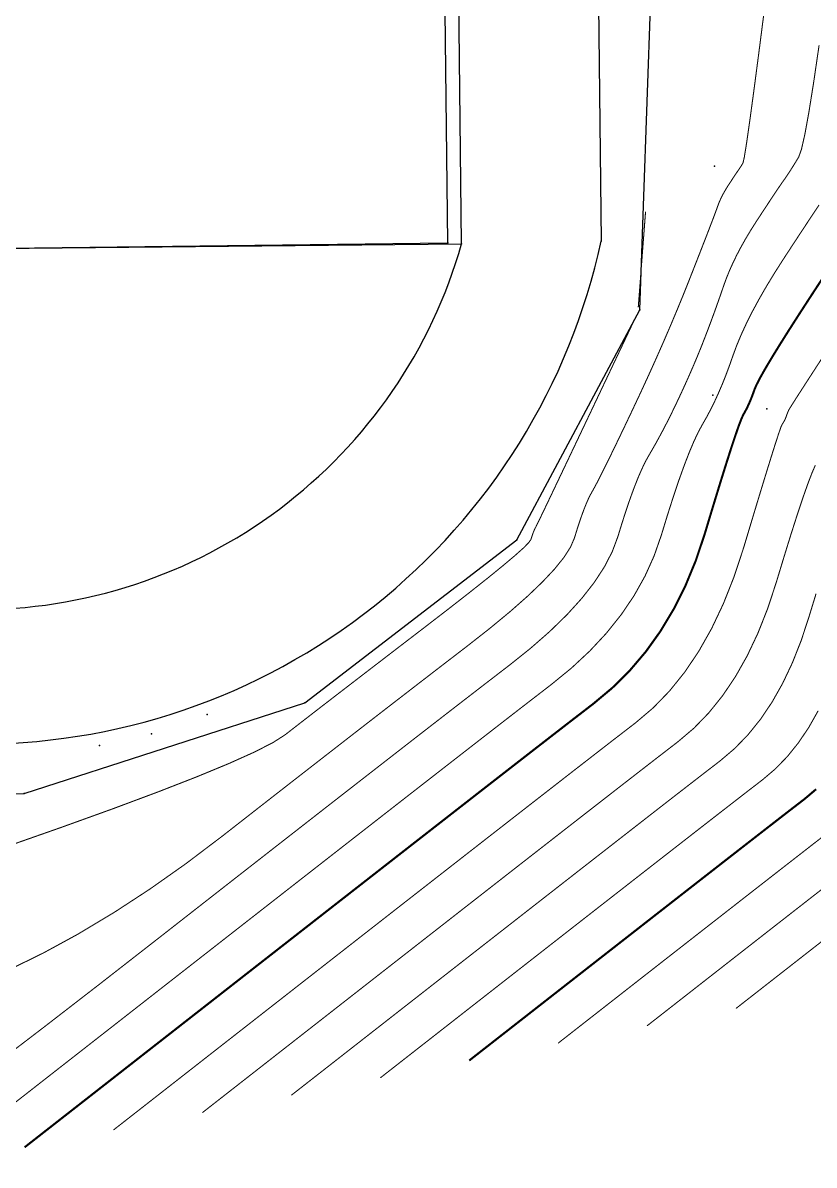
# Model space of a CAD drawing. Extents: x 940 to 1495, y 832 to 1212.
# Drawn here: x 1125.4 to 1182.8, y 837.7 to 920.6 of the extents above; entities that cross this region are included whole.
import ezdxf

# ---------------------------------------------------------------- set-up
doc = ezdxf.new("R2010")
doc.units = 0
doc.header["$LTSCALE"] = 0.5
doc.header["$PDSIZE"] = 0.2
for name, color, linetype in [('DGX', 2, 'CONTINUOUS'), ('DLDW', 11, 'CONTINUOUS'), ('JMD', 6, 'CONTINUOUS'), ('ZDH', 1, 'CONTINUOUS')]:
    doc.layers.add(name, color=color, linetype=linetype)
doc.linetypes.add('447', pattern='A,8,-1,[148,AAA.SHX,S=1,R=0,X=0,Y=0],-1', length=10)

msp = doc.modelspace()

# ---------------------------------------------------------------- linework, layer by layer
at = {"layer": 'DGX', "linetype": 'Continuous', "const_width": 0.075, "flags": 128}
for points in [[(1179.279, 921.902), (1178.84, 918.475), (1178.469, 915.654), (1178.169, 913.439), (1177.937, 911.828), (1177.775, 910.823), (1177.681, 910.423), (1177.625, 910.329), (1177.571, 910.241), (1177.52, 910.16), (1177.473, 910.086), (1177.429, 910.018), (1177.388, 909.956), (1177.35, 909.901), (1177.316, 909.853), (1177.276, 909.797), (1177.224, 909.721), (1177.158, 909.624), (1177.08, 909.507), (1176.988, 909.369), (1176.884, 909.21), (1176.766, 909.031), (1176.635, 908.831), (1176.503, 908.623), (1176.38, 908.418), (1176.266, 908.216), (1176.161, 908.017), (1176.066, 907.821), (1175.98, 907.629), (1175.903, 907.44), (1175.836, 907.254), (1175.749, 907.011), (1175.616, 906.652), (1175.435, 906.176), (1175.208, 905.583), (1174.933, 904.873), (1174.611, 904.047), (1174.242, 903.104), (1173.826, 902.044), (1173.377, 900.917), (1172.908, 899.773), (1172.42, 898.612), (1171.912, 897.433), (1171.385, 896.238), (1170.838, 895.025), (1170.272, 893.795), (1169.686, 892.548), (1169.12, 891.355), (1168.61, 890.291), (1168.156, 889.354), (1167.76, 888.544), (1167.421, 887.863), (1167.138, 887.308), (1166.912, 886.881), (1166.743, 886.582), (1166.6, 886.323), (1166.451, 886.018), (1166.298, 885.665), (1166.139, 885.266), (1165.975, 884.82), (1165.805, 884.327), (1165.631, 883.788), (1165.451, 883.201), (1165.169, 882.545), (1164.688, 881.794), (1164.009, 880.95), (1163.13, 880.013), (1162.053, 878.981), (1160.778, 877.856), (1159.303, 876.638), (1157.63, 875.325), (1155.802, 873.921), (1153.863, 872.426), (1151.813, 870.842), (1149.652, 869.167), (1147.381, 867.402), (1144.998, 865.547), (1142.505, 863.602), (1139.9, 861.566), (1137.253, 859.562), (1134.629, 857.711), (1132.029, 856.013), (1129.453, 854.468), (1126.901, 853.076), (1124.373, 851.837)], [(1179.279, 921.902), (1178.84, 918.475), (1178.469, 915.654), (1178.169, 913.439), (1177.937, 911.828), (1177.775, 910.823), (1177.681, 910.423), (1177.625, 910.329), (1177.571, 910.241), (1177.52, 910.16), (1177.473, 910.086), (1177.429, 910.018), (1177.388, 909.956), (1177.35, 909.901), (1177.316, 909.853), (1177.276, 909.797), (1177.224, 909.721), (1177.158, 909.624), (1177.08, 909.507), (1176.988, 909.369), (1176.884, 909.21), (1176.766, 909.031), (1176.635, 908.831), (1176.503, 908.623), (1176.38, 908.418), (1176.266, 908.216), (1176.161, 908.017), (1176.066, 907.821), (1175.98, 907.629), (1175.903, 907.44), (1175.836, 907.254), (1175.749, 907.011), (1175.616, 906.652), (1175.435, 906.176), (1175.208, 905.583), (1174.933, 904.873), (1174.611, 904.047), (1174.242, 903.104), (1173.826, 902.044), (1173.377, 900.917), (1172.908, 899.773), (1172.42, 898.612), (1171.912, 897.433), (1171.385, 896.238), (1170.838, 895.025), (1170.272, 893.795), (1169.686, 892.548), (1169.12, 891.355), (1168.61, 890.291), (1168.156, 889.354), (1167.76, 888.544), (1167.421, 887.863), (1167.138, 887.308), (1166.912, 886.881), (1166.743, 886.582), (1166.6, 886.323), (1166.451, 886.018), (1166.298, 885.665), (1166.139, 885.266), (1165.975, 884.82), (1165.805, 884.327), (1165.631, 883.788), (1165.451, 883.201), (1165.169, 882.545), (1164.688, 881.794), (1164.009, 880.95), (1163.13, 880.013), (1162.053, 878.981), (1160.778, 877.856), (1159.303, 876.638), (1157.63, 875.325), (1155.802, 873.921), (1153.863, 872.426), (1151.813, 870.842), (1149.652, 869.167), (1147.381, 867.402), (1144.998, 865.547), (1142.505, 863.602), (1139.9, 861.566), (1137.253, 859.562), (1134.629, 857.711), (1132.029, 856.013), (1129.453, 854.468), (1126.901, 853.076), (1124.373, 851.837)], [(1179.279, 921.902), (1178.84, 918.475), (1178.469, 915.654), (1178.169, 913.439), (1177.937, 911.828), (1177.775, 910.823), (1177.681, 910.423), (1177.625, 910.329), (1177.571, 910.241), (1177.52, 910.16), (1177.473, 910.086), (1177.429, 910.018), (1177.388, 909.956), (1177.35, 909.901), (1177.316, 909.853), (1177.276, 909.797), (1177.224, 909.721), (1177.158, 909.624), (1177.08, 909.507), (1176.988, 909.369), (1176.884, 909.21), (1176.766, 909.031), (1176.635, 908.831), (1176.503, 908.623), (1176.38, 908.418), (1176.266, 908.216), (1176.161, 908.017), (1176.066, 907.821), (1175.98, 907.629), (1175.903, 907.44), (1175.836, 907.254), (1175.749, 907.011), (1175.616, 906.652), (1175.435, 906.176), (1175.208, 905.583), (1174.933, 904.873), (1174.611, 904.047), (1174.242, 903.104), (1173.826, 902.044), (1173.377, 900.917), (1172.908, 899.773), (1172.42, 898.612), (1171.912, 897.433), (1171.385, 896.238), (1170.838, 895.025), (1170.272, 893.795), (1169.686, 892.548), (1169.12, 891.355), (1168.61, 890.291), (1168.156, 889.354), (1167.76, 888.544), (1167.421, 887.863), (1167.138, 887.308), (1166.912, 886.881), (1166.743, 886.582), (1166.6, 886.323), (1166.451, 886.018), (1166.298, 885.665), (1166.139, 885.266), (1165.975, 884.82), (1165.805, 884.327), (1165.631, 883.788), (1165.451, 883.201), (1165.169, 882.545), (1164.688, 881.794), (1164.009, 880.95), (1163.13, 880.013), (1162.053, 878.981), (1160.778, 877.856), (1159.303, 876.638), (1157.63, 875.325), (1155.802, 873.921), (1153.863, 872.426), (1151.813, 870.842), (1149.652, 869.167), (1147.381, 867.402), (1144.998, 865.547), (1142.505, 863.602), (1139.9, 861.566), (1137.253, 859.562), (1134.629, 857.711), (1132.029, 856.013), (1129.453, 854.468), (1126.901, 853.076), (1124.373, 851.837)], [(1179.279, 921.902), (1178.84, 918.475), (1178.469, 915.654), (1178.169, 913.439), (1177.937, 911.828), (1177.775, 910.823), (1177.681, 910.423), (1177.625, 910.329), (1177.571, 910.241), (1177.52, 910.16), (1177.473, 910.086), (1177.429, 910.018), (1177.388, 909.956), (1177.35, 909.901), (1177.316, 909.853), (1177.276, 909.797), (1177.224, 909.721), (1177.158, 909.624), (1177.08, 909.507), (1176.988, 909.369), (1176.884, 909.21), (1176.766, 909.031), (1176.635, 908.831), (1176.503, 908.623), (1176.38, 908.418), (1176.266, 908.216), (1176.161, 908.017), (1176.066, 907.821), (1175.98, 907.629), (1175.903, 907.44), (1175.836, 907.254), (1175.749, 907.011), (1175.616, 906.652), (1175.435, 906.176), (1175.208, 905.583), (1174.933, 904.873), (1174.611, 904.047), (1174.242, 903.104), (1173.826, 902.044), (1173.377, 900.917), (1172.908, 899.773), (1172.42, 898.612), (1171.912, 897.433), (1171.385, 896.238), (1170.838, 895.025), (1170.272, 893.795), (1169.686, 892.548), (1169.12, 891.355), (1168.61, 890.291), (1168.156, 889.354), (1167.76, 888.544), (1167.421, 887.863), (1167.138, 887.308), (1166.912, 886.881), (1166.743, 886.582), (1166.6, 886.323), (1166.451, 886.018), (1166.298, 885.665), (1166.139, 885.266), (1165.975, 884.82), (1165.805, 884.327), (1165.631, 883.788), (1165.451, 883.201), (1165.169, 882.545), (1164.688, 881.794), (1164.009, 880.95), (1163.13, 880.013), (1162.053, 878.981), (1160.778, 877.856), (1159.303, 876.638), (1157.63, 875.325), (1155.802, 873.921), (1153.863, 872.426), (1151.813, 870.842), (1149.652, 869.167), (1147.381, 867.402), (1144.998, 865.547), (1142.505, 863.602), (1139.9, 861.566), (1137.253, 859.562), (1134.629, 857.711), (1132.029, 856.013), (1129.453, 854.468), (1126.901, 853.076), (1124.373, 851.837)], [(1179.279, 921.902), (1178.84, 918.475), (1178.469, 915.654), (1178.169, 913.439), (1177.937, 911.828), (1177.775, 910.823), (1177.681, 910.423), (1177.625, 910.329), (1177.571, 910.241), (1177.52, 910.16), (1177.473, 910.086), (1177.429, 910.018), (1177.388, 909.956), (1177.35, 909.901), (1177.316, 909.853), (1177.276, 909.797), (1177.224, 909.721), (1177.158, 909.624), (1177.08, 909.507), (1176.988, 909.369), (1176.884, 909.21), (1176.766, 909.031), (1176.635, 908.831), (1176.503, 908.623), (1176.38, 908.418), (1176.266, 908.216), (1176.161, 908.017), (1176.066, 907.821), (1175.98, 907.629), (1175.903, 907.44), (1175.836, 907.254), (1175.749, 907.011), (1175.616, 906.652), (1175.435, 906.176), (1175.208, 905.583), (1174.933, 904.873), (1174.611, 904.047), (1174.242, 903.104), (1173.826, 902.044), (1173.377, 900.917), (1172.908, 899.773), (1172.42, 898.612), (1171.912, 897.433), (1171.385, 896.238), (1170.838, 895.025), (1170.272, 893.795), (1169.686, 892.548), (1169.12, 891.355), (1168.61, 890.291), (1168.156, 889.354), (1167.76, 888.544), (1167.421, 887.863), (1167.138, 887.308), (1166.912, 886.881), (1166.743, 886.582), (1166.6, 886.323), (1166.451, 886.018), (1166.298, 885.665), (1166.139, 885.266), (1165.975, 884.82), (1165.805, 884.327), (1165.631, 883.788), (1165.451, 883.201), (1165.169, 882.545), (1164.688, 881.794), (1164.009, 880.95), (1163.13, 880.013), (1162.053, 878.981), (1160.778, 877.856), (1159.303, 876.638), (1157.63, 875.325), (1155.802, 873.921), (1153.863, 872.426), (1151.813, 870.842), (1149.652, 869.167), (1147.381, 867.402), (1144.998, 865.547), (1142.505, 863.602), (1139.9, 861.566), (1137.253, 859.562), (1134.629, 857.711), (1132.029, 856.013), (1129.453, 854.468), (1126.901, 853.076), (1124.373, 851.837)], [(1179.279, 921.902), (1178.84, 918.475), (1178.469, 915.654), (1178.169, 913.439), (1177.937, 911.828), (1177.775, 910.823), (1177.681, 910.423), (1177.625, 910.329), (1177.571, 910.241), (1177.52, 910.16), (1177.473, 910.086), (1177.429, 910.018), (1177.388, 909.956), (1177.35, 909.901), (1177.316, 909.853), (1177.276, 909.797), (1177.224, 909.721), (1177.158, 909.624), (1177.08, 909.507), (1176.988, 909.369), (1176.884, 909.21), (1176.766, 909.031), (1176.635, 908.831), (1176.503, 908.623), (1176.38, 908.418), (1176.266, 908.216), (1176.161, 908.017), (1176.066, 907.821), (1175.98, 907.629), (1175.903, 907.44), (1175.836, 907.254), (1175.749, 907.011), (1175.616, 906.652), (1175.435, 906.176), (1175.208, 905.583), (1174.933, 904.873), (1174.611, 904.047), (1174.242, 903.104), (1173.826, 902.044), (1173.377, 900.917), (1172.908, 899.773), (1172.42, 898.612), (1171.912, 897.433), (1171.385, 896.238), (1170.838, 895.025), (1170.272, 893.795), (1169.686, 892.548), (1169.12, 891.355), (1168.61, 890.291), (1168.156, 889.354), (1167.76, 888.544), (1167.421, 887.863), (1167.138, 887.308), (1166.912, 886.881), (1166.743, 886.582), (1166.6, 886.323), (1166.451, 886.018), (1166.298, 885.665), (1166.139, 885.266), (1165.975, 884.82), (1165.805, 884.327), (1165.631, 883.788), (1165.451, 883.201), (1165.169, 882.545), (1164.688, 881.794), (1164.009, 880.95), (1163.13, 880.013), (1162.053, 878.981), (1160.778, 877.856), (1159.303, 876.638), (1157.63, 875.325), (1155.802, 873.921), (1153.863, 872.426), (1151.813, 870.842), (1149.652, 869.167), (1147.381, 867.402), (1144.998, 865.547), (1142.505, 863.602), (1139.9, 861.566), (1137.253, 859.562), (1134.629, 857.711), (1132.029, 856.013), (1129.453, 854.468), (1126.901, 853.076), (1124.373, 851.837)], [(1183.203, 918.961), (1182.81, 916.274), (1182.466, 914.12), (1182.171, 912.499), (1181.925, 911.412), (1181.727, 910.858), (1181.559, 910.58), (1181.4, 910.322), (1181.251, 910.083), (1181.112, 909.863), (1180.981, 909.662), (1180.86, 909.48), (1180.749, 909.318), (1180.647, 909.175), (1180.531, 909.011), (1180.376, 908.786), (1180.182, 908.5), (1179.951, 908.154), (1179.68, 907.746), (1179.371, 907.278), (1179.024, 906.749), (1178.638, 906.159), (1178.247, 905.543), (1177.883, 904.937), (1177.547, 904.34), (1177.238, 903.753), (1176.956, 903.175), (1176.702, 902.607), (1176.476, 902.049), (1176.276, 901.499), (1176.09, 900.958), (1175.903, 900.423), (1175.715, 899.893), (1175.525, 899.37), (1175.334, 898.852), (1175.142, 898.34), (1174.948, 897.834), (1174.753, 897.334), (1174.553, 896.834), (1174.345, 896.325), (1174.128, 895.809), (1173.902, 895.285), (1173.668, 894.754), (1173.425, 894.215), (1173.174, 893.668), (1172.913, 893.114), (1172.65, 892.565), (1172.389, 892.034), (1172.13, 891.521), (1171.873, 891.026), (1171.619, 890.55), (1171.367, 890.092), (1171.117, 889.651), (1170.869, 889.229), (1170.618, 888.776), (1170.358, 888.24), (1170.088, 887.622), (1169.809, 886.921), (1169.521, 886.139), (1169.224, 885.275), (1168.918, 884.329), (1168.603, 883.301), (1168.199, 882.219), (1167.628, 881.112), (1166.891, 879.98), (1165.986, 878.823), (1164.915, 877.641), (1163.676, 876.434), (1162.271, 875.202), (1160.698, 873.945), (1158.853, 872.525), (1156.629, 870.806), (1154.026, 868.788), (1151.045, 866.47), (1147.685, 863.853), (1143.946, 860.936), (1139.829, 857.721), (1135.333, 854.205), (1130.914, 850.76), (1127.028, 847.755), (1123.675, 845.189)], [(1183.203, 918.961), (1182.81, 916.274), (1182.466, 914.12), (1182.171, 912.499), (1181.925, 911.412), (1181.727, 910.858), (1181.559, 910.58), (1181.4, 910.322), (1181.251, 910.083), (1181.112, 909.863), (1180.981, 909.662), (1180.86, 909.48), (1180.749, 909.318), (1180.647, 909.175), (1180.531, 909.011), (1180.376, 908.786), (1180.182, 908.5), (1179.951, 908.154), (1179.68, 907.746), (1179.371, 907.278), (1179.024, 906.749), (1178.638, 906.159), (1178.247, 905.543), (1177.883, 904.937), (1177.547, 904.34), (1177.238, 903.753), (1176.956, 903.175), (1176.702, 902.607), (1176.476, 902.049), (1176.276, 901.499), (1176.09, 900.958), (1175.903, 900.423), (1175.715, 899.893), (1175.525, 899.37), (1175.334, 898.852), (1175.142, 898.34), (1174.948, 897.834), (1174.753, 897.334), (1174.553, 896.834), (1174.345, 896.325), (1174.128, 895.809), (1173.902, 895.285), (1173.668, 894.754), (1173.425, 894.215), (1173.174, 893.668), (1172.913, 893.114), (1172.65, 892.565), (1172.389, 892.034), (1172.13, 891.521), (1171.873, 891.026), (1171.619, 890.55), (1171.367, 890.092), (1171.117, 889.651), (1170.869, 889.229), (1170.618, 888.776), (1170.358, 888.24), (1170.088, 887.622), (1169.809, 886.921), (1169.521, 886.139), (1169.224, 885.275), (1168.918, 884.329), (1168.603, 883.301), (1168.199, 882.219), (1167.628, 881.112), (1166.891, 879.98), (1165.986, 878.823), (1164.915, 877.641), (1163.676, 876.434), (1162.271, 875.202), (1160.698, 873.945), (1158.853, 872.525), (1156.629, 870.806), (1154.026, 868.788), (1151.045, 866.47), (1147.685, 863.853), (1143.946, 860.936), (1139.829, 857.721), (1135.333, 854.205), (1130.914, 850.76), (1127.028, 847.755), (1123.675, 845.189)], [(1183.203, 918.961), (1182.81, 916.274), (1182.466, 914.12), (1182.171, 912.499), (1181.925, 911.412), (1181.727, 910.858), (1181.559, 910.58), (1181.4, 910.322), (1181.251, 910.083), (1181.112, 909.863), (1180.981, 909.662), (1180.86, 909.48), (1180.749, 909.318), (1180.647, 909.175), (1180.531, 909.011), (1180.376, 908.786), (1180.182, 908.5), (1179.951, 908.154), (1179.68, 907.746), (1179.371, 907.278), (1179.024, 906.749), (1178.638, 906.159), (1178.247, 905.543), (1177.883, 904.937), (1177.547, 904.34), (1177.238, 903.753), (1176.956, 903.175), (1176.702, 902.607), (1176.476, 902.049), (1176.276, 901.499), (1176.09, 900.958), (1175.903, 900.423), (1175.715, 899.893), (1175.525, 899.37), (1175.334, 898.852), (1175.142, 898.34), (1174.948, 897.834), (1174.753, 897.334), (1174.553, 896.834), (1174.345, 896.325), (1174.128, 895.809), (1173.902, 895.285), (1173.668, 894.754), (1173.425, 894.215), (1173.174, 893.668), (1172.913, 893.114), (1172.65, 892.565), (1172.389, 892.034), (1172.13, 891.521), (1171.873, 891.026), (1171.619, 890.55), (1171.367, 890.092), (1171.117, 889.651), (1170.869, 889.229), (1170.618, 888.776), (1170.358, 888.24), (1170.088, 887.622), (1169.809, 886.921), (1169.521, 886.139), (1169.224, 885.275), (1168.918, 884.329), (1168.603, 883.301), (1168.199, 882.219), (1167.628, 881.112), (1166.891, 879.98), (1165.986, 878.823), (1164.915, 877.641), (1163.676, 876.434), (1162.271, 875.202), (1160.698, 873.945), (1158.853, 872.525), (1156.629, 870.806), (1154.026, 868.788), (1151.045, 866.47), (1147.685, 863.853), (1143.946, 860.936), (1139.829, 857.721), (1135.333, 854.205), (1130.914, 850.76), (1127.028, 847.755), (1123.675, 845.189)], [(1183.203, 918.961), (1182.81, 916.274), (1182.466, 914.12), (1182.171, 912.499), (1181.925, 911.412), (1181.727, 910.858), (1181.559, 910.58), (1181.4, 910.322), (1181.251, 910.083), (1181.112, 909.863), (1180.981, 909.662), (1180.86, 909.48), (1180.749, 909.318), (1180.647, 909.175), (1180.531, 909.011), (1180.376, 908.786), (1180.182, 908.5), (1179.951, 908.154), (1179.68, 907.746), (1179.371, 907.278), (1179.024, 906.749), (1178.638, 906.159), (1178.247, 905.543), (1177.883, 904.937), (1177.547, 904.34), (1177.238, 903.753), (1176.956, 903.175), (1176.702, 902.607), (1176.476, 902.049), (1176.276, 901.499), (1176.09, 900.958), (1175.903, 900.423), (1175.715, 899.893), (1175.525, 899.37), (1175.334, 898.852), (1175.142, 898.34), (1174.948, 897.834), (1174.753, 897.334), (1174.553, 896.834), (1174.345, 896.325), (1174.128, 895.809), (1173.902, 895.285), (1173.668, 894.754), (1173.425, 894.215), (1173.174, 893.668), (1172.913, 893.114), (1172.65, 892.565), (1172.389, 892.034), (1172.13, 891.521), (1171.873, 891.026), (1171.619, 890.55), (1171.367, 890.092), (1171.117, 889.651), (1170.869, 889.229), (1170.618, 888.776), (1170.358, 888.24), (1170.088, 887.622), (1169.809, 886.921), (1169.521, 886.139), (1169.224, 885.275), (1168.918, 884.329), (1168.603, 883.301), (1168.199, 882.219), (1167.628, 881.112), (1166.891, 879.98), (1165.986, 878.823), (1164.915, 877.641), (1163.676, 876.434), (1162.271, 875.202), (1160.698, 873.945), (1158.853, 872.525), (1156.629, 870.806), (1154.026, 868.788), (1151.045, 866.47), (1147.685, 863.853), (1143.946, 860.936), (1139.829, 857.721), (1135.333, 854.205), (1130.914, 850.76), (1127.028, 847.755), (1123.675, 845.189)], [(1183.203, 918.961), (1182.81, 916.274), (1182.466, 914.12), (1182.171, 912.499), (1181.925, 911.412), (1181.727, 910.858), (1181.559, 910.58), (1181.4, 910.322), (1181.251, 910.083), (1181.112, 909.863), (1180.981, 909.662), (1180.86, 909.48), (1180.749, 909.318), (1180.647, 909.175), (1180.531, 909.011), (1180.376, 908.786), (1180.182, 908.5), (1179.951, 908.154), (1179.68, 907.746), (1179.371, 907.278), (1179.024, 906.749), (1178.638, 906.159), (1178.247, 905.543), (1177.883, 904.937), (1177.547, 904.34), (1177.238, 903.753), (1176.956, 903.175), (1176.702, 902.607), (1176.476, 902.049), (1176.276, 901.499), (1176.09, 900.958), (1175.903, 900.423), (1175.715, 899.893), (1175.525, 899.37), (1175.334, 898.852), (1175.142, 898.34), (1174.948, 897.834), (1174.753, 897.334), (1174.553, 896.834), (1174.345, 896.325), (1174.128, 895.809), (1173.902, 895.285), (1173.668, 894.754), (1173.425, 894.215), (1173.174, 893.668), (1172.913, 893.114), (1172.65, 892.565), (1172.389, 892.034), (1172.13, 891.521), (1171.873, 891.026), (1171.619, 890.55), (1171.367, 890.092), (1171.117, 889.651), (1170.869, 889.229), (1170.618, 888.776), (1170.358, 888.24), (1170.088, 887.622), (1169.809, 886.921), (1169.521, 886.139), (1169.224, 885.275), (1168.918, 884.329), (1168.603, 883.301), (1168.199, 882.219), (1167.628, 881.112), (1166.891, 879.98), (1165.986, 878.823), (1164.915, 877.641), (1163.676, 876.434), (1162.271, 875.202), (1160.698, 873.945), (1158.853, 872.525), (1156.629, 870.806), (1154.026, 868.788), (1151.045, 866.47), (1147.685, 863.853), (1143.946, 860.936), (1139.829, 857.721), (1135.333, 854.205), (1130.914, 850.76), (1127.028, 847.755), (1123.675, 845.189)], [(1183.203, 918.961), (1182.81, 916.274), (1182.466, 914.12), (1182.171, 912.499), (1181.925, 911.412), (1181.727, 910.858), (1181.559, 910.58), (1181.4, 910.322), (1181.251, 910.083), (1181.112, 909.863), (1180.981, 909.662), (1180.86, 909.48), (1180.749, 909.318), (1180.647, 909.175), (1180.531, 909.011), (1180.376, 908.786), (1180.182, 908.5), (1179.951, 908.154), (1179.68, 907.746), (1179.371, 907.278), (1179.024, 906.749), (1178.638, 906.159), (1178.247, 905.543), (1177.883, 904.937), (1177.547, 904.34), (1177.238, 903.753), (1176.956, 903.175), (1176.702, 902.607), (1176.476, 902.049), (1176.276, 901.499), (1176.09, 900.958), (1175.903, 900.423), (1175.715, 899.893), (1175.525, 899.37), (1175.334, 898.852), (1175.142, 898.34), (1174.948, 897.834), (1174.753, 897.334), (1174.553, 896.834), (1174.345, 896.325), (1174.128, 895.809), (1173.902, 895.285), (1173.668, 894.754), (1173.425, 894.215), (1173.174, 893.668), (1172.913, 893.114), (1172.65, 892.565), (1172.389, 892.034), (1172.13, 891.521), (1171.873, 891.026), (1171.619, 890.55), (1171.367, 890.092), (1171.117, 889.651), (1170.869, 889.229), (1170.618, 888.776), (1170.358, 888.24), (1170.088, 887.622), (1169.809, 886.921), (1169.521, 886.139), (1169.224, 885.275), (1168.918, 884.329), (1168.603, 883.301), (1168.199, 882.219), (1167.628, 881.112), (1166.891, 879.98), (1165.986, 878.823), (1164.915, 877.641), (1163.676, 876.434), (1162.271, 875.202), (1160.698, 873.945), (1158.853, 872.525), (1156.629, 870.806), (1154.026, 868.788), (1151.045, 866.47), (1147.685, 863.853), (1143.946, 860.936), (1139.829, 857.721), (1135.333, 854.205), (1130.914, 850.76), (1127.028, 847.755), (1123.675, 845.189)], [(1183.206, 907.376), (1182.821, 906.8), (1182.372, 906.123), (1181.859, 905.345), (1181.282, 904.466), (1180.641, 903.486), (1179.994, 902.473), (1179.4, 901.497), (1178.859, 900.558), (1178.371, 899.655), (1177.935, 898.788), (1177.552, 897.958), (1177.221, 897.165), (1176.943, 896.408), (1176.689, 895.685), (1176.429, 894.993), (1176.165, 894.331), (1175.894, 893.7), (1175.619, 893.1), (1175.338, 892.531), (1175.052, 891.993), (1174.761, 891.485), (1174.457, 890.928), (1174.132, 890.241), (1173.787, 889.425), (1173.421, 888.479), (1173.035, 887.404), (1172.629, 886.199), (1172.202, 884.865), (1171.755, 883.401), (1171.229, 881.894), (1170.569, 880.43), (1169.773, 879.01), (1168.842, 877.634), (1167.776, 876.301), (1166.575, 875.012), (1165.238, 873.766), (1163.766, 872.564), (1161.721, 870.987), (1158.666, 868.616), (1154.599, 865.451), (1149.522, 861.493), (1143.434, 856.741), (1136.335, 851.195), (1128.225, 844.856), (1119.104, 837.723)], [(1183.206, 907.376), (1182.821, 906.8), (1182.372, 906.123), (1181.859, 905.345), (1181.282, 904.466), (1180.641, 903.486), (1179.994, 902.473), (1179.4, 901.497), (1178.859, 900.558), (1178.371, 899.655), (1177.935, 898.788), (1177.552, 897.958), (1177.221, 897.165), (1176.943, 896.408), (1176.689, 895.685), (1176.429, 894.993), (1176.165, 894.331), (1175.894, 893.7), (1175.619, 893.1), (1175.338, 892.531), (1175.052, 891.993), (1174.761, 891.485), (1174.457, 890.928), (1174.132, 890.241), (1173.787, 889.425), (1173.421, 888.479), (1173.035, 887.404), (1172.629, 886.199), (1172.202, 884.865), (1171.755, 883.401), (1171.229, 881.894), (1170.569, 880.43), (1169.773, 879.01), (1168.842, 877.634), (1167.776, 876.301), (1166.575, 875.012), (1165.238, 873.766), (1163.766, 872.564), (1161.721, 870.987), (1158.666, 868.616), (1154.599, 865.451), (1149.522, 861.493), (1143.434, 856.741), (1136.335, 851.195), (1128.225, 844.856), (1119.104, 837.723)], [(1183.206, 907.376), (1182.821, 906.8), (1182.372, 906.123), (1181.859, 905.345), (1181.282, 904.466), (1180.641, 903.486), (1179.994, 902.473), (1179.4, 901.497), (1178.859, 900.558), (1178.371, 899.655), (1177.935, 898.788), (1177.552, 897.958), (1177.221, 897.165), (1176.943, 896.408), (1176.689, 895.685), (1176.429, 894.993), (1176.165, 894.331), (1175.894, 893.7), (1175.619, 893.1), (1175.338, 892.531), (1175.052, 891.993), (1174.761, 891.485), (1174.457, 890.928), (1174.132, 890.241), (1173.787, 889.425), (1173.421, 888.479), (1173.035, 887.404), (1172.629, 886.199), (1172.202, 884.865), (1171.755, 883.401), (1171.229, 881.894), (1170.569, 880.43), (1169.773, 879.01), (1168.842, 877.634), (1167.776, 876.301), (1166.575, 875.012), (1165.238, 873.766), (1163.766, 872.564), (1161.721, 870.987), (1158.666, 868.616), (1154.599, 865.451), (1149.522, 861.493), (1143.434, 856.741), (1136.335, 851.195), (1128.225, 844.856), (1119.104, 837.723)], [(1183.206, 907.376), (1182.821, 906.8), (1182.372, 906.123), (1181.859, 905.345), (1181.282, 904.466), (1180.641, 903.486), (1179.994, 902.473), (1179.4, 901.497), (1178.859, 900.558), (1178.371, 899.655), (1177.935, 898.788), (1177.552, 897.958), (1177.221, 897.165), (1176.943, 896.408), (1176.689, 895.685), (1176.429, 894.993), (1176.165, 894.331), (1175.894, 893.7), (1175.619, 893.1), (1175.338, 892.531), (1175.052, 891.993), (1174.761, 891.485), (1174.457, 890.928), (1174.132, 890.241), (1173.787, 889.425), (1173.421, 888.479), (1173.035, 887.404), (1172.629, 886.199), (1172.202, 884.865), (1171.755, 883.401), (1171.229, 881.894), (1170.569, 880.43), (1169.773, 879.01), (1168.842, 877.634), (1167.776, 876.301), (1166.575, 875.012), (1165.238, 873.766), (1163.766, 872.564), (1161.721, 870.987), (1158.666, 868.616), (1154.599, 865.451), (1149.522, 861.493), (1143.434, 856.741), (1136.335, 851.195), (1128.225, 844.856), (1119.104, 837.723)], [(1183.206, 907.376), (1182.821, 906.8), (1182.372, 906.123), (1181.859, 905.345), (1181.282, 904.466), (1180.641, 903.486), (1179.994, 902.473), (1179.4, 901.497), (1178.859, 900.558), (1178.371, 899.655), (1177.935, 898.788), (1177.552, 897.958), (1177.221, 897.165), (1176.943, 896.408), (1176.689, 895.685), (1176.429, 894.993), (1176.165, 894.331), (1175.894, 893.7), (1175.619, 893.1), (1175.338, 892.531), (1175.052, 891.993), (1174.761, 891.485), (1174.457, 890.928), (1174.132, 890.241), (1173.787, 889.425), (1173.421, 888.479), (1173.035, 887.404), (1172.629, 886.199), (1172.202, 884.865), (1171.755, 883.401), (1171.229, 881.894), (1170.569, 880.43), (1169.773, 879.01), (1168.842, 877.634), (1167.776, 876.301), (1166.575, 875.012), (1165.238, 873.766), (1163.766, 872.564), (1161.721, 870.987), (1158.666, 868.616), (1154.599, 865.451), (1149.522, 861.493), (1143.434, 856.741), (1136.335, 851.195), (1128.225, 844.856), (1119.104, 837.723)], [(1183.206, 907.376), (1182.821, 906.8), (1182.372, 906.123), (1181.859, 905.345), (1181.282, 904.466), (1180.641, 903.486), (1179.994, 902.473), (1179.4, 901.497), (1178.859, 900.558), (1178.371, 899.655), (1177.935, 898.788), (1177.552, 897.958), (1177.221, 897.165), (1176.943, 896.408), (1176.689, 895.685), (1176.429, 894.993), (1176.165, 894.331), (1175.894, 893.7), (1175.619, 893.1), (1175.338, 892.531), (1175.052, 891.993), (1174.761, 891.485), (1174.457, 890.928), (1174.132, 890.241), (1173.787, 889.425), (1173.421, 888.479), (1173.035, 887.404), (1172.629, 886.199), (1172.202, 884.865), (1171.755, 883.401), (1171.229, 881.894), (1170.569, 880.43), (1169.773, 879.01), (1168.842, 877.634), (1167.776, 876.301), (1166.575, 875.012), (1165.238, 873.766), (1163.766, 872.564), (1161.721, 870.987), (1158.666, 868.616), (1154.599, 865.451), (1149.522, 861.493), (1143.434, 856.741), (1136.335, 851.195), (1128.225, 844.856), (1119.104, 837.723)], [(1170.083, 899.952), (1170.613, 906.89)], [(1170.083, 899.952), (1170.613, 906.89)], [(1170.083, 899.952), (1170.613, 906.89)], [(1170.083, 899.952), (1170.613, 906.89)], [(1170.083, 899.952), (1170.613, 906.89)], [(1170.083, 899.952), (1170.613, 906.89)], [(1123.871, 860.675), (1128.144, 862.175), (1131.931, 863.541), (1135.234, 864.774), (1138.051, 865.872), (1140.383, 866.837), (1142.23, 867.667), (1143.592, 868.364), (1144.468, 868.927), (1145.181, 869.483), (1146.05, 870.157), (1147.076, 870.951), (1148.26, 871.864), (1149.6, 872.896), (1151.097, 874.046), (1152.751, 875.317), (1154.562, 876.706), (1156.336, 878.073), (1157.879, 879.279), (1159.192, 880.321), (1160.274, 881.202), (1161.126, 881.92), (1161.748, 882.476), (1162.138, 882.87), (1162.299, 883.102), (1162.343, 883.246), (1162.386, 883.379), (1162.428, 883.5), (1162.468, 883.61), (1162.507, 883.709), (1162.545, 883.796), (1162.582, 883.871), (1162.617, 883.935), (1162.761, 884.224), (1163.122, 884.974), (1163.702, 886.187), (1164.5, 887.862), (1165.515, 889.998), (1166.749, 892.596), (1168.201, 895.656), (1169.87, 899.178)], [(1123.871, 860.675), (1128.144, 862.175), (1131.931, 863.541), (1135.234, 864.774), (1138.051, 865.872), (1140.383, 866.837), (1142.23, 867.667), (1143.592, 868.364), (1144.468, 868.927), (1145.181, 869.483), (1146.05, 870.157), (1147.076, 870.951), (1148.26, 871.864), (1149.6, 872.896), (1151.097, 874.046), (1152.751, 875.317), (1154.562, 876.706), (1156.336, 878.073), (1157.879, 879.279), (1159.192, 880.321), (1160.274, 881.202), (1161.126, 881.92), (1161.748, 882.476), (1162.138, 882.87), (1162.299, 883.102), (1162.343, 883.246), (1162.386, 883.379), (1162.428, 883.5), (1162.468, 883.61), (1162.507, 883.709), (1162.545, 883.796), (1162.582, 883.871), (1162.617, 883.935), (1162.761, 884.224), (1163.122, 884.974), (1163.702, 886.187), (1164.5, 887.862), (1165.515, 889.998), (1166.749, 892.596), (1168.201, 895.656), (1169.87, 899.178)], [(1123.871, 860.675), (1128.144, 862.175), (1131.931, 863.541), (1135.234, 864.774), (1138.051, 865.872), (1140.383, 866.837), (1142.23, 867.667), (1143.592, 868.364), (1144.468, 868.927), (1145.181, 869.483), (1146.05, 870.157), (1147.076, 870.951), (1148.26, 871.864), (1149.6, 872.896), (1151.097, 874.046), (1152.751, 875.317), (1154.562, 876.706), (1156.336, 878.073), (1157.879, 879.279), (1159.192, 880.321), (1160.274, 881.202), (1161.126, 881.92), (1161.748, 882.476), (1162.138, 882.87), (1162.299, 883.102), (1162.343, 883.246), (1162.386, 883.379), (1162.428, 883.5), (1162.468, 883.61), (1162.507, 883.709), (1162.545, 883.796), (1162.582, 883.871), (1162.617, 883.935), (1162.761, 884.224), (1163.122, 884.974), (1163.702, 886.187), (1164.5, 887.862), (1165.515, 889.998), (1166.749, 892.596), (1168.201, 895.656), (1169.87, 899.178)], [(1123.871, 860.675), (1128.144, 862.175), (1131.931, 863.541), (1135.234, 864.774), (1138.051, 865.872), (1140.383, 866.837), (1142.23, 867.667), (1143.592, 868.364), (1144.468, 868.927), (1145.181, 869.483), (1146.05, 870.157), (1147.076, 870.951), (1148.26, 871.864), (1149.6, 872.896), (1151.097, 874.046), (1152.751, 875.317), (1154.562, 876.706), (1156.336, 878.073), (1157.879, 879.279), (1159.192, 880.321), (1160.274, 881.202), (1161.126, 881.92), (1161.748, 882.476), (1162.138, 882.87), (1162.299, 883.102), (1162.343, 883.246), (1162.386, 883.379), (1162.428, 883.5), (1162.468, 883.61), (1162.507, 883.709), (1162.545, 883.796), (1162.582, 883.871), (1162.617, 883.935), (1162.761, 884.224), (1163.122, 884.974), (1163.702, 886.187), (1164.5, 887.862), (1165.515, 889.998), (1166.749, 892.596), (1168.201, 895.656), (1169.87, 899.178)], [(1123.871, 860.675), (1128.144, 862.175), (1131.931, 863.541), (1135.234, 864.774), (1138.051, 865.872), (1140.383, 866.837), (1142.23, 867.667), (1143.592, 868.364), (1144.468, 868.927), (1145.181, 869.483), (1146.05, 870.157), (1147.076, 870.951), (1148.26, 871.864), (1149.6, 872.896), (1151.097, 874.046), (1152.751, 875.317), (1154.562, 876.706), (1156.336, 878.073), (1157.879, 879.279), (1159.192, 880.321), (1160.274, 881.202), (1161.126, 881.92), (1161.748, 882.476), (1162.138, 882.87), (1162.299, 883.102), (1162.343, 883.246), (1162.386, 883.379), (1162.428, 883.5), (1162.468, 883.61), (1162.507, 883.709), (1162.545, 883.796), (1162.582, 883.871), (1162.617, 883.935), (1162.761, 884.224), (1163.122, 884.974), (1163.702, 886.187), (1164.5, 887.862), (1165.515, 889.998), (1166.749, 892.596), (1168.201, 895.656), (1169.87, 899.178)], [(1123.871, 860.675), (1128.144, 862.175), (1131.931, 863.541), (1135.234, 864.774), (1138.051, 865.872), (1140.383, 866.837), (1142.23, 867.667), (1143.592, 868.364), (1144.468, 868.927), (1145.181, 869.483), (1146.05, 870.157), (1147.076, 870.951), (1148.26, 871.864), (1149.6, 872.896), (1151.097, 874.046), (1152.751, 875.317), (1154.562, 876.706), (1156.336, 878.073), (1157.879, 879.279), (1159.192, 880.321), (1160.274, 881.202), (1161.126, 881.92), (1161.748, 882.476), (1162.138, 882.87), (1162.299, 883.102), (1162.343, 883.246), (1162.386, 883.379), (1162.428, 883.5), (1162.468, 883.61), (1162.507, 883.709), (1162.545, 883.796), (1162.582, 883.871), (1162.617, 883.935), (1162.761, 884.224), (1163.122, 884.974), (1163.702, 886.187), (1164.5, 887.862), (1165.515, 889.998), (1166.749, 892.596), (1168.201, 895.656), (1169.87, 899.178)], [(1183.444, 896.294), (1182.716, 895.172), (1182.115, 894.243), (1181.642, 893.509), (1181.297, 892.968), (1181.081, 892.622), (1180.992, 892.469), (1180.968, 892.412), (1180.944, 892.355), (1180.92, 892.297), (1180.897, 892.238), (1180.874, 892.177), (1180.851, 892.116), (1180.829, 892.054), (1180.807, 891.991), (1180.784, 891.927), (1180.757, 891.862), (1180.726, 891.797), (1180.693, 891.73), (1180.655, 891.662), (1180.615, 891.594), (1180.57, 891.524), (1180.523, 891.453), (1180.435, 891.251), (1180.273, 890.787), (1180.036, 890.06), (1179.724, 889.07), (1179.337, 887.819), (1178.875, 886.305), (1178.338, 884.528), (1177.726, 882.489), (1177.035, 880.392), (1176.263, 878.442), (1175.408, 876.637), (1174.471, 874.978), (1173.452, 873.465), (1172.351, 872.098), (1171.168, 870.878), (1169.903, 869.803), (1168.168, 868.465), (1165.575, 866.453), (1162.125, 863.768), (1157.817, 860.41), (1152.651, 856.378), (1146.628, 851.672), (1139.747, 846.293), (1132.008, 840.241)], [(1183.444, 896.294), (1182.716, 895.172), (1182.115, 894.243), (1181.642, 893.509), (1181.297, 892.968), (1181.081, 892.622), (1180.992, 892.469), (1180.968, 892.412), (1180.944, 892.355), (1180.92, 892.297), (1180.897, 892.238), (1180.874, 892.177), (1180.851, 892.116), (1180.829, 892.054), (1180.807, 891.991), (1180.784, 891.927), (1180.757, 891.862), (1180.726, 891.797), (1180.693, 891.73), (1180.655, 891.662), (1180.615, 891.594), (1180.57, 891.524), (1180.523, 891.453), (1180.435, 891.251), (1180.273, 890.787), (1180.036, 890.06), (1179.724, 889.07), (1179.337, 887.819), (1178.875, 886.305), (1178.338, 884.528), (1177.726, 882.489), (1177.035, 880.392), (1176.263, 878.442), (1175.408, 876.637), (1174.471, 874.978), (1173.452, 873.465), (1172.351, 872.098), (1171.168, 870.878), (1169.903, 869.803), (1168.168, 868.465), (1165.575, 866.453), (1162.125, 863.768), (1157.817, 860.41), (1152.651, 856.378), (1146.628, 851.672), (1139.747, 846.293), (1132.008, 840.241)], [(1183.444, 896.294), (1182.716, 895.172), (1182.115, 894.243), (1181.642, 893.509), (1181.297, 892.968), (1181.081, 892.622), (1180.992, 892.469), (1180.968, 892.412), (1180.944, 892.355), (1180.92, 892.297), (1180.897, 892.238), (1180.874, 892.177), (1180.851, 892.116), (1180.829, 892.054), (1180.807, 891.991), (1180.784, 891.927), (1180.757, 891.862), (1180.726, 891.797), (1180.693, 891.73), (1180.655, 891.662), (1180.615, 891.594), (1180.57, 891.524), (1180.523, 891.453), (1180.435, 891.251), (1180.273, 890.787), (1180.036, 890.06), (1179.724, 889.07), (1179.337, 887.819), (1178.875, 886.305), (1178.338, 884.528), (1177.726, 882.489), (1177.035, 880.392), (1176.263, 878.442), (1175.408, 876.637), (1174.471, 874.978), (1173.452, 873.465), (1172.351, 872.098), (1171.168, 870.878), (1169.903, 869.803), (1168.168, 868.465), (1165.575, 866.453), (1162.125, 863.768), (1157.817, 860.41), (1152.651, 856.378), (1146.628, 851.672), (1139.747, 846.293), (1132.008, 840.241)], [(1183.444, 896.294), (1182.716, 895.172), (1182.115, 894.243), (1181.642, 893.509), (1181.297, 892.968), (1181.081, 892.622), (1180.992, 892.469), (1180.968, 892.412), (1180.944, 892.355), (1180.92, 892.297), (1180.897, 892.238), (1180.874, 892.177), (1180.851, 892.116), (1180.829, 892.054), (1180.807, 891.991), (1180.784, 891.927), (1180.757, 891.862), (1180.726, 891.797), (1180.693, 891.73), (1180.655, 891.662), (1180.615, 891.594), (1180.57, 891.524), (1180.523, 891.453), (1180.435, 891.251), (1180.273, 890.787), (1180.036, 890.06), (1179.724, 889.07), (1179.337, 887.819), (1178.875, 886.305), (1178.338, 884.528), (1177.726, 882.489), (1177.035, 880.392), (1176.263, 878.442), (1175.408, 876.637), (1174.471, 874.978), (1173.452, 873.465), (1172.351, 872.098), (1171.168, 870.878), (1169.903, 869.803), (1168.168, 868.465), (1165.575, 866.453), (1162.125, 863.768), (1157.817, 860.41), (1152.651, 856.378), (1146.628, 851.672), (1139.747, 846.293), (1132.008, 840.241)], [(1183.444, 896.294), (1182.716, 895.172), (1182.115, 894.243), (1181.642, 893.509), (1181.297, 892.968), (1181.081, 892.622), (1180.992, 892.469), (1180.968, 892.412), (1180.944, 892.355), (1180.92, 892.297), (1180.897, 892.238), (1180.874, 892.177), (1180.851, 892.116), (1180.829, 892.054), (1180.807, 891.991), (1180.784, 891.927), (1180.757, 891.862), (1180.726, 891.797), (1180.693, 891.73), (1180.655, 891.662), (1180.615, 891.594), (1180.57, 891.524), (1180.523, 891.453), (1180.435, 891.251), (1180.273, 890.787), (1180.036, 890.06), (1179.724, 889.07), (1179.337, 887.819), (1178.875, 886.305), (1178.338, 884.528), (1177.726, 882.489), (1177.035, 880.392), (1176.263, 878.442), (1175.408, 876.637), (1174.471, 874.978), (1173.452, 873.465), (1172.351, 872.098), (1171.168, 870.878), (1169.903, 869.803), (1168.168, 868.465), (1165.575, 866.453), (1162.125, 863.768), (1157.817, 860.41), (1152.651, 856.378), (1146.628, 851.672), (1139.747, 846.293), (1132.008, 840.241)], [(1183.444, 896.294), (1182.716, 895.172), (1182.115, 894.243), (1181.642, 893.509), (1181.297, 892.968), (1181.081, 892.622), (1180.992, 892.469), (1180.968, 892.412), (1180.944, 892.355), (1180.92, 892.297), (1180.897, 892.238), (1180.874, 892.177), (1180.851, 892.116), (1180.829, 892.054), (1180.807, 891.991), (1180.784, 891.927), (1180.757, 891.862), (1180.726, 891.797), (1180.693, 891.73), (1180.655, 891.662), (1180.615, 891.594), (1180.57, 891.524), (1180.523, 891.453), (1180.435, 891.251), (1180.273, 890.787), (1180.036, 890.06), (1179.724, 889.07), (1179.337, 887.819), (1178.875, 886.305), (1178.338, 884.528), (1177.726, 882.489), (1177.035, 880.392), (1176.263, 878.442), (1175.408, 876.637), (1174.471, 874.978), (1173.452, 873.465), (1172.351, 872.098), (1171.168, 870.878), (1169.903, 869.803), (1168.168, 868.465), (1165.575, 866.453), (1162.125, 863.768), (1157.817, 860.41), (1152.651, 856.378), (1146.628, 851.672), (1139.747, 846.293), (1132.008, 840.241)], [(1182.933, 888.487), (1182.688, 887.923), (1182.389, 887.141), (1182.036, 886.143), (1181.631, 884.927), (1181.172, 883.494), (1180.661, 881.844), (1180.096, 879.976), (1179.467, 878.066), (1178.763, 876.29), (1177.984, 874.646), (1177.131, 873.135), (1176.203, 871.758), (1175.201, 870.513), (1174.123, 869.401), (1172.971, 868.423), (1171.391, 867.204), (1169.03, 865.372), (1165.888, 862.927), (1161.964, 859.868), (1157.26, 856.196), (1151.774, 851.911), (1145.508, 847.012), (1138.46, 841.5)], [(1182.933, 888.487), (1182.688, 887.923), (1182.389, 887.141), (1182.036, 886.143), (1181.631, 884.927), (1181.172, 883.494), (1180.661, 881.844), (1180.096, 879.976), (1179.467, 878.066), (1178.763, 876.29), (1177.984, 874.646), (1177.131, 873.135), (1176.203, 871.758), (1175.201, 870.513), (1174.123, 869.401), (1172.971, 868.423), (1171.391, 867.204), (1169.03, 865.372), (1165.888, 862.927), (1161.964, 859.868), (1157.26, 856.196), (1151.774, 851.911), (1145.508, 847.012), (1138.46, 841.5)], [(1182.933, 888.487), (1182.688, 887.923), (1182.389, 887.141), (1182.036, 886.143), (1181.631, 884.927), (1181.172, 883.494), (1180.661, 881.844), (1180.096, 879.976), (1179.467, 878.066), (1178.763, 876.29), (1177.984, 874.646), (1177.131, 873.135), (1176.203, 871.758), (1175.201, 870.513), (1174.123, 869.401), (1172.971, 868.423), (1171.391, 867.204), (1169.03, 865.372), (1165.888, 862.927), (1161.964, 859.868), (1157.26, 856.196), (1151.774, 851.911), (1145.508, 847.012), (1138.46, 841.5)], [(1182.933, 888.487), (1182.688, 887.923), (1182.389, 887.141), (1182.036, 886.143), (1181.631, 884.927), (1181.172, 883.494), (1180.661, 881.844), (1180.096, 879.976), (1179.467, 878.066), (1178.763, 876.29), (1177.984, 874.646), (1177.131, 873.135), (1176.203, 871.758), (1175.201, 870.513), (1174.123, 869.401), (1172.971, 868.423), (1171.391, 867.204), (1169.03, 865.372), (1165.888, 862.927), (1161.964, 859.868), (1157.26, 856.196), (1151.774, 851.911), (1145.508, 847.012), (1138.46, 841.5)], [(1182.933, 888.487), (1182.688, 887.923), (1182.389, 887.141), (1182.036, 886.143), (1181.631, 884.927), (1181.172, 883.494), (1180.661, 881.844), (1180.096, 879.976), (1179.467, 878.066), (1178.763, 876.29), (1177.984, 874.646), (1177.131, 873.135), (1176.203, 871.758), (1175.201, 870.513), (1174.123, 869.401), (1172.971, 868.423), (1171.391, 867.204), (1169.03, 865.372), (1165.888, 862.927), (1161.964, 859.868), (1157.26, 856.196), (1151.774, 851.911), (1145.508, 847.012), (1138.46, 841.5)], [(1182.933, 888.487), (1182.688, 887.923), (1182.389, 887.141), (1182.036, 886.143), (1181.631, 884.927), (1181.172, 883.494), (1180.661, 881.844), (1180.096, 879.976), (1179.467, 878.066), (1178.763, 876.29), (1177.984, 874.646), (1177.131, 873.135), (1176.203, 871.758), (1175.201, 870.513), (1174.123, 869.401), (1172.971, 868.423), (1171.391, 867.204), (1169.03, 865.372), (1165.888, 862.927), (1161.964, 859.868), (1157.26, 856.196), (1151.774, 851.911), (1145.508, 847.012), (1138.46, 841.5)], [(1182.983, 879.159), (1182.465, 877.463), (1181.898, 875.74), (1181.263, 874.138), (1180.561, 872.655), (1179.792, 871.293), (1178.955, 870.05), (1178.05, 868.928), (1177.078, 867.925), (1176.039, 867.042), (1174.614, 865.943), (1172.484, 864.291), (1169.65, 862.085), (1166.112, 859.326), (1161.868, 856.014), (1156.921, 852.149), (1151.269, 847.731), (1144.912, 842.76)], [(1182.983, 879.159), (1182.465, 877.463), (1181.898, 875.74), (1181.263, 874.138), (1180.561, 872.655), (1179.792, 871.293), (1178.955, 870.05), (1178.05, 868.928), (1177.078, 867.925), (1176.039, 867.042), (1174.614, 865.943), (1172.484, 864.291), (1169.65, 862.085), (1166.112, 859.326), (1161.868, 856.014), (1156.921, 852.149), (1151.269, 847.731), (1144.912, 842.76)], [(1182.983, 879.159), (1182.465, 877.463), (1181.898, 875.74), (1181.263, 874.138), (1180.561, 872.655), (1179.792, 871.293), (1178.955, 870.05), (1178.05, 868.928), (1177.078, 867.925), (1176.039, 867.042), (1174.614, 865.943), (1172.484, 864.291), (1169.65, 862.085), (1166.112, 859.326), (1161.868, 856.014), (1156.921, 852.149), (1151.269, 847.731), (1144.912, 842.76)], [(1182.983, 879.159), (1182.465, 877.463), (1181.898, 875.74), (1181.263, 874.138), (1180.561, 872.655), (1179.792, 871.293), (1178.955, 870.05), (1178.05, 868.928), (1177.078, 867.925), (1176.039, 867.042), (1174.614, 865.943), (1172.484, 864.291), (1169.65, 862.085), (1166.112, 859.326), (1161.868, 856.014), (1156.921, 852.149), (1151.269, 847.731), (1144.912, 842.76)], [(1182.983, 879.159), (1182.465, 877.463), (1181.898, 875.74), (1181.263, 874.138), (1180.561, 872.655), (1179.792, 871.293), (1178.955, 870.05), (1178.05, 868.928), (1177.078, 867.925), (1176.039, 867.042), (1174.614, 865.943), (1172.484, 864.291), (1169.65, 862.085), (1166.112, 859.326), (1161.868, 856.014), (1156.921, 852.149), (1151.269, 847.731), (1144.912, 842.76)], [(1182.983, 879.159), (1182.465, 877.463), (1181.898, 875.74), (1181.263, 874.138), (1180.561, 872.655), (1179.792, 871.293), (1178.955, 870.05), (1178.05, 868.928), (1177.078, 867.925), (1176.039, 867.042), (1174.614, 865.943), (1172.484, 864.291), (1169.65, 862.085), (1166.112, 859.326), (1161.868, 856.014), (1156.921, 852.149), (1151.269, 847.731), (1144.912, 842.76)], [(1183.138, 870.665), (1182.452, 869.45), (1181.706, 868.343), (1180.9, 867.342), (1180.034, 866.448), (1179.107, 865.662), (1177.837, 864.682), (1175.939, 863.209), (1173.413, 861.243), (1170.259, 858.784), (1166.477, 855.833), (1162.067, 852.388), (1157.03, 848.45), (1151.364, 844.019)], [(1183.138, 870.665), (1182.452, 869.45), (1181.706, 868.343), (1180.9, 867.342), (1180.034, 866.448), (1179.107, 865.662), (1177.837, 864.682), (1175.939, 863.209), (1173.413, 861.243), (1170.259, 858.784), (1166.477, 855.833), (1162.067, 852.388), (1157.03, 848.45), (1151.364, 844.019)], [(1183.138, 870.665), (1182.452, 869.45), (1181.706, 868.343), (1180.9, 867.342), (1180.034, 866.448), (1179.107, 865.662), (1177.837, 864.682), (1175.939, 863.209), (1173.413, 861.243), (1170.259, 858.784), (1166.477, 855.833), (1162.067, 852.388), (1157.03, 848.45), (1151.364, 844.019)], [(1183.138, 870.665), (1182.452, 869.45), (1181.706, 868.343), (1180.9, 867.342), (1180.034, 866.448), (1179.107, 865.662), (1177.837, 864.682), (1175.939, 863.209), (1173.413, 861.243), (1170.259, 858.784), (1166.477, 855.833), (1162.067, 852.388), (1157.03, 848.45), (1151.364, 844.019)], [(1183.138, 870.665), (1182.452, 869.45), (1181.706, 868.343), (1180.9, 867.342), (1180.034, 866.448), (1179.107, 865.662), (1177.837, 864.682), (1175.939, 863.209), (1173.413, 861.243), (1170.259, 858.784), (1166.477, 855.833), (1162.067, 852.388), (1157.03, 848.45), (1151.364, 844.019)], [(1183.138, 870.665), (1182.452, 869.45), (1181.706, 868.343), (1180.9, 867.342), (1180.034, 866.448), (1179.107, 865.662), (1177.837, 864.682), (1175.939, 863.209), (1173.413, 861.243), (1170.259, 858.784), (1166.477, 855.833), (1162.067, 852.388), (1157.03, 848.45), (1151.364, 844.019)], [(1184.284, 862.16), (1182.848, 861.046), (1180.939, 859.56), (1178.554, 857.701), (1175.695, 855.469), (1172.36, 852.865), (1168.552, 849.887), (1164.268, 846.537)], [(1184.284, 862.16), (1182.848, 861.046), (1180.939, 859.56), (1178.554, 857.701), (1175.695, 855.469), (1172.36, 852.865), (1168.552, 849.887), (1164.268, 846.537)], [(1184.284, 862.16), (1182.848, 861.046), (1180.939, 859.56), (1178.554, 857.701), (1175.695, 855.469), (1172.36, 852.865), (1168.552, 849.887), (1164.268, 846.537)], [(1184.284, 862.16), (1182.848, 861.046), (1180.939, 859.56), (1178.554, 857.701), (1175.695, 855.469), (1172.36, 852.865), (1168.552, 849.887), (1164.268, 846.537)], [(1184.284, 862.16), (1182.848, 861.046), (1180.939, 859.56), (1178.554, 857.701), (1175.695, 855.469), (1172.36, 852.865), (1168.552, 849.887), (1164.268, 846.537)], [(1184.284, 862.16), (1182.848, 861.046), (1180.939, 859.56), (1178.554, 857.701), (1175.695, 855.469), (1172.36, 852.865), (1168.552, 849.887), (1164.268, 846.537)], [(1184.701, 858.719), (1182.701, 857.159), (1180.303, 855.288), (1177.507, 853.103), (1174.313, 850.606), (1170.72, 847.796)], [(1184.701, 858.719), (1182.701, 857.159), (1180.303, 855.288), (1177.507, 853.103), (1174.313, 850.606), (1170.72, 847.796)], [(1184.701, 858.719), (1182.701, 857.159), (1180.303, 855.288), (1177.507, 853.103), (1174.313, 850.606), (1170.72, 847.796)], [(1184.701, 858.719), (1182.701, 857.159), (1180.303, 855.288), (1177.507, 853.103), (1174.313, 850.606), (1170.72, 847.796)], [(1184.701, 858.719), (1182.701, 857.159), (1180.303, 855.288), (1177.507, 853.103), (1174.313, 850.606), (1170.72, 847.796)], [(1184.701, 858.719), (1182.701, 857.159), (1180.303, 855.288), (1177.507, 853.103), (1174.313, 850.606), (1170.72, 847.796)], [(1184.912, 855.106), (1182.654, 853.342), (1180.074, 851.325), (1177.172, 849.056)], [(1184.912, 855.106), (1182.654, 853.342), (1180.074, 851.325), (1177.172, 849.056)], [(1184.912, 855.106), (1182.654, 853.342), (1180.074, 851.325), (1177.172, 849.056)], [(1184.912, 855.106), (1182.654, 853.342), (1180.074, 851.325), (1177.172, 849.056)]]:
    msp.add_lwpolyline(points, dxfattribs=at)
at = {"layer": 'DGX', "color": 3, "linetype": 'Continuous', "const_width": 0.15, "flags": 128}
for points in [[(1183.54, 902.183), (1182.644, 900.813), (1181.756, 899.445), (1180.974, 898.223), (1180.299, 897.148), (1179.729, 896.219), (1179.266, 895.437), (1178.909, 894.801), (1178.658, 894.312), (1178.513, 893.969), (1178.42, 893.705), (1178.326, 893.453), (1178.229, 893.211), (1178.13, 892.981), (1178.03, 892.762), (1177.927, 892.554), (1177.823, 892.357), (1177.717, 892.172), (1177.579, 891.879), (1177.38, 891.36), (1177.12, 890.615), (1176.799, 889.644), (1176.418, 888.448), (1175.975, 887.024), (1175.471, 885.375), (1174.906, 883.5), (1174.26, 881.568), (1173.509, 879.748), (1172.655, 878.04), (1171.698, 876.445), (1170.637, 874.961), (1169.473, 873.59), (1168.206, 872.331), (1166.835, 871.184), (1164.945, 869.726), (1162.12, 867.535), (1158.362, 864.61), (1153.669, 860.951), (1148.042, 856.559), (1141.481, 851.434), (1133.986, 845.575), (1125.556, 838.982)], [(1183.54, 902.183), (1182.644, 900.813), (1181.756, 899.445), (1180.974, 898.223), (1180.299, 897.148), (1179.729, 896.219), (1179.266, 895.437), (1178.909, 894.801), (1178.658, 894.312), (1178.513, 893.969), (1178.42, 893.705), (1178.326, 893.453), (1178.229, 893.211), (1178.13, 892.981), (1178.03, 892.762), (1177.927, 892.554), (1177.823, 892.357), (1177.717, 892.172), (1177.579, 891.879), (1177.38, 891.36), (1177.12, 890.615), (1176.799, 889.644), (1176.418, 888.448), (1175.975, 887.024), (1175.471, 885.375), (1174.906, 883.5), (1174.26, 881.568), (1173.509, 879.748), (1172.655, 878.04), (1171.698, 876.445), (1170.637, 874.961), (1169.473, 873.59), (1168.206, 872.331), (1166.835, 871.184), (1164.945, 869.726), (1162.12, 867.535), (1158.362, 864.61), (1153.669, 860.951), (1148.042, 856.559), (1141.481, 851.434), (1133.986, 845.575), (1125.556, 838.982)], [(1183.54, 902.183), (1182.644, 900.813), (1181.756, 899.445), (1180.974, 898.223), (1180.299, 897.148), (1179.729, 896.219), (1179.266, 895.437), (1178.909, 894.801), (1178.658, 894.312), (1178.513, 893.969), (1178.42, 893.705), (1178.326, 893.453), (1178.229, 893.211), (1178.13, 892.981), (1178.03, 892.762), (1177.927, 892.554), (1177.823, 892.357), (1177.717, 892.172), (1177.579, 891.879), (1177.38, 891.36), (1177.12, 890.615), (1176.799, 889.644), (1176.418, 888.448), (1175.975, 887.024), (1175.471, 885.375), (1174.906, 883.5), (1174.26, 881.568), (1173.509, 879.748), (1172.655, 878.04), (1171.698, 876.445), (1170.637, 874.961), (1169.473, 873.59), (1168.206, 872.331), (1166.835, 871.184), (1164.945, 869.726), (1162.12, 867.535), (1158.362, 864.61), (1153.669, 860.951), (1148.042, 856.559), (1141.481, 851.434), (1133.986, 845.575), (1125.556, 838.982)], [(1183.54, 902.183), (1182.644, 900.813), (1181.756, 899.445), (1180.974, 898.223), (1180.299, 897.148), (1179.729, 896.219), (1179.266, 895.437), (1178.909, 894.801), (1178.658, 894.312), (1178.513, 893.969), (1178.42, 893.705), (1178.326, 893.453), (1178.229, 893.211), (1178.13, 892.981), (1178.03, 892.762), (1177.927, 892.554), (1177.823, 892.357), (1177.717, 892.172), (1177.579, 891.879), (1177.38, 891.36), (1177.12, 890.615), (1176.799, 889.644), (1176.418, 888.448), (1175.975, 887.024), (1175.471, 885.375), (1174.906, 883.5), (1174.26, 881.568), (1173.509, 879.748), (1172.655, 878.04), (1171.698, 876.445), (1170.637, 874.961), (1169.473, 873.59), (1168.206, 872.331), (1166.835, 871.184), (1164.945, 869.726), (1162.12, 867.535), (1158.362, 864.61), (1153.669, 860.951), (1148.042, 856.559), (1141.481, 851.434), (1133.986, 845.575), (1125.556, 838.982)], [(1183.54, 902.183), (1182.644, 900.813), (1181.756, 899.445), (1180.974, 898.223), (1180.299, 897.148), (1179.729, 896.219), (1179.266, 895.437), (1178.909, 894.801), (1178.658, 894.312), (1178.513, 893.969), (1178.42, 893.705), (1178.326, 893.453), (1178.229, 893.211), (1178.13, 892.981), (1178.03, 892.762), (1177.927, 892.554), (1177.823, 892.357), (1177.717, 892.172), (1177.579, 891.879), (1177.38, 891.36), (1177.12, 890.615), (1176.799, 889.644), (1176.418, 888.448), (1175.975, 887.024), (1175.471, 885.375), (1174.906, 883.5), (1174.26, 881.568), (1173.509, 879.748), (1172.655, 878.04), (1171.698, 876.445), (1170.637, 874.961), (1169.473, 873.59), (1168.206, 872.331), (1166.835, 871.184), (1164.945, 869.726), (1162.12, 867.535), (1158.362, 864.61), (1153.669, 860.951), (1148.042, 856.559), (1141.481, 851.434), (1133.986, 845.575), (1125.556, 838.982)], [(1183.54, 902.183), (1182.644, 900.813), (1181.756, 899.445), (1180.974, 898.223), (1180.299, 897.148), (1179.729, 896.219), (1179.266, 895.437), (1178.909, 894.801), (1178.658, 894.312), (1178.513, 893.969), (1178.42, 893.705), (1178.326, 893.453), (1178.229, 893.211), (1178.13, 892.981), (1178.03, 892.762), (1177.927, 892.554), (1177.823, 892.357), (1177.717, 892.172), (1177.579, 891.879), (1177.38, 891.36), (1177.12, 890.615), (1176.799, 889.644), (1176.418, 888.448), (1175.975, 887.024), (1175.471, 885.375), (1174.906, 883.5), (1174.26, 881.568), (1173.509, 879.748), (1172.655, 878.04), (1171.698, 876.445), (1170.637, 874.961), (1169.473, 873.59), (1168.206, 872.331), (1166.835, 871.184), (1164.945, 869.726), (1162.12, 867.535), (1158.362, 864.61), (1153.669, 860.951), (1148.042, 856.559), (1141.481, 851.434), (1133.986, 845.575), (1125.556, 838.982)], [(1182.989, 864.972), (1182.176, 864.281), (1181.06, 863.421), (1179.394, 862.128), (1177.176, 860.402), (1174.407, 858.243), (1171.086, 855.651), (1167.214, 852.626), (1162.791, 849.169), (1157.816, 845.278)], [(1182.989, 864.972), (1182.176, 864.281), (1181.06, 863.421), (1179.394, 862.128), (1177.176, 860.402), (1174.407, 858.243), (1171.086, 855.651), (1167.214, 852.626), (1162.791, 849.169), (1157.816, 845.278)], [(1182.989, 864.972), (1182.176, 864.281), (1181.06, 863.421), (1179.394, 862.128), (1177.176, 860.402), (1174.407, 858.243), (1171.086, 855.651), (1167.214, 852.626), (1162.791, 849.169), (1157.816, 845.278)], [(1182.989, 864.972), (1182.176, 864.281), (1181.06, 863.421), (1179.394, 862.128), (1177.176, 860.402), (1174.407, 858.243), (1171.086, 855.651), (1167.214, 852.626), (1162.791, 849.169), (1157.816, 845.278)], [(1182.989, 864.972), (1182.176, 864.281), (1181.06, 863.421), (1179.394, 862.128), (1177.176, 860.402), (1174.407, 858.243), (1171.086, 855.651), (1167.214, 852.626), (1162.791, 849.169), (1157.816, 845.278)], [(1182.989, 864.972), (1182.176, 864.281), (1181.06, 863.421), (1179.394, 862.128), (1177.176, 860.402), (1174.407, 858.243), (1171.086, 855.651), (1167.214, 852.626), (1162.791, 849.169), (1157.816, 845.278)]]:
    msp.add_lwpolyline(points, dxfattribs=at)
at = {"layer": 'DGX', "linetype": 'Continuous', "flags": 128}
msp.add_lwpolyline([(1180.721, 891.737, 0.075, 0.075, 0), (1180.721, 891.737, 0, 0, 0)], format="xyseb", dxfattribs=at)
msp.add_lwpolyline([(1180.721, 891.737, 0.075, 0.075, 0), (1180.721, 891.737, 0, 0, 0)], format="xyseb", dxfattribs=at)
msp.add_lwpolyline([(1180.721, 891.737, 0.075, 0.075, 0), (1180.721, 891.737, 0, 0, 0)], format="xyseb", dxfattribs=at)
msp.add_lwpolyline([(1180.721, 891.737, 0.075, 0.075, 0), (1180.721, 891.737, 0, 0, 0)], format="xyseb", dxfattribs=at)
msp.add_lwpolyline([(1180.721, 891.737, 0.075, 0.075, 0), (1180.721, 891.737, 0, 0, 0)], format="xyseb", dxfattribs=at)
msp.add_lwpolyline([(1180.721, 891.737, 0.075, 0.075, 0), (1180.721, 891.737, 0, 0, 0)], format="xyseb", dxfattribs=at)
at = {"layer": 'DGX', "linetype": 'Continuous', "const_width": 0.075}
msp.add_lwpolyline([(1184.912, 855.106), (1182.654, 853.342), (1180.074, 851.325), (1177.172, 849.056)], dxfattribs=at)
msp.add_lwpolyline([(1184.912, 855.106), (1182.654, 853.342), (1180.074, 851.325), (1177.172, 849.056)], dxfattribs=at)
at = {"layer": 'DLDW', "linetype": 'Continuous', "flags": 128}
for points in [[(1157.266, 904.563), (1156.109, 1009.555), (1086.077, 1008.813), (1087.233, 903.859)], [(1088.279, 903.81), (1156.269, 904.625), (1155.066, 1009.58), (1087.093, 1008.754)]]:
    msp.add_lwpolyline(points, close=True, dxfattribs=at)
msp.add_lwpolyline([(1166.209, 1009.741), (1167.388, 904.753)], dxfattribs=at)
for points in [[(1077.144, 903.717, 0.166511), (1093.221, 878.395, 0.166511), (1121.448, 868.247, 0.173353), (1150.942, 878.289, 0.173353), (1167.388, 904.753)], [(1087.233, 903.859, 0.159687), (1100.309, 885.26, 0.159687), (1121.857, 878.009, 0.164297), (1144.045, 885.307, 0.164297), (1157.266, 904.563)]]:
    msp.add_lwpolyline(points, format="xyb", dxfattribs=at)
at = {"layer": 'JMD', "linetype": '447', "elevation": 10.524, "flags": 128}
for points in [[(1170.186, 899.769), (1172.053, 952.633), (1177.339, 952.841), (1175.967, 1046.977), (1175.854, 1054.748)], [(1061.24, 901.992), (1069.546, 881.138), (1099.71, 863.887), (1125.512, 864.649), (1145.898, 871.231), (1161.268, 883.069), (1170.186, 899.769)]]:
    msp.add_lwpolyline(points, dxfattribs=at)
at = {"layer": 'ZDH', "linetype": 'Continuous'}
for p in [(1175.61, 910.2, 11.488), (1175.61, 910.2, 11.488), (1175.61, 910.2, 11.488), (1156.269, 904.625, 10.613), (1156.269, 904.625, 10.613), (1156.269, 904.625, 10.613), (1157.266, 904.563, 10.651), (1157.266, 904.563, 10.651), (1157.266, 904.563, 10.651), (1167.388, 904.753, 10.685), (1167.388, 904.753, 10.685), (1167.388, 904.753, 10.685), (1170.186, 899.769, 11.012), (1170.186, 899.769, 11.012), (1170.186, 899.769, 11.012), (1175.495, 893.567, 13.8), (1175.495, 893.567, 13.8), (1175.495, 893.567, 13.8), (1179.416, 892.567, 15.575), (1179.416, 892.567, 15.575), (1179.416, 892.567, 15.575), (1161.268, 883.069, 10.673), (1161.268, 883.069, 10.673), (1161.268, 883.069, 10.673), (1145.898, 871.231, 10.687), (1145.898, 871.231, 10.687), (1145.898, 871.231, 10.687), (1138.805, 870.394, 10.659), (1138.805, 870.394, 10.659), (1138.805, 870.394, 10.659), (1134.774, 868.985, 10.659), (1134.774, 868.985, 10.659), (1134.774, 868.985, 10.659), (1130.979, 868.142, 10.657), (1130.979, 868.142, 10.657), (1130.979, 868.142, 10.657), (1125.512, 864.649, 10.634), (1125.512, 864.649, 10.634), (1125.512, 864.649, 10.634)]:
    msp.add_point(p, dxfattribs=at)

doc.saveas('drawing.dxf')
